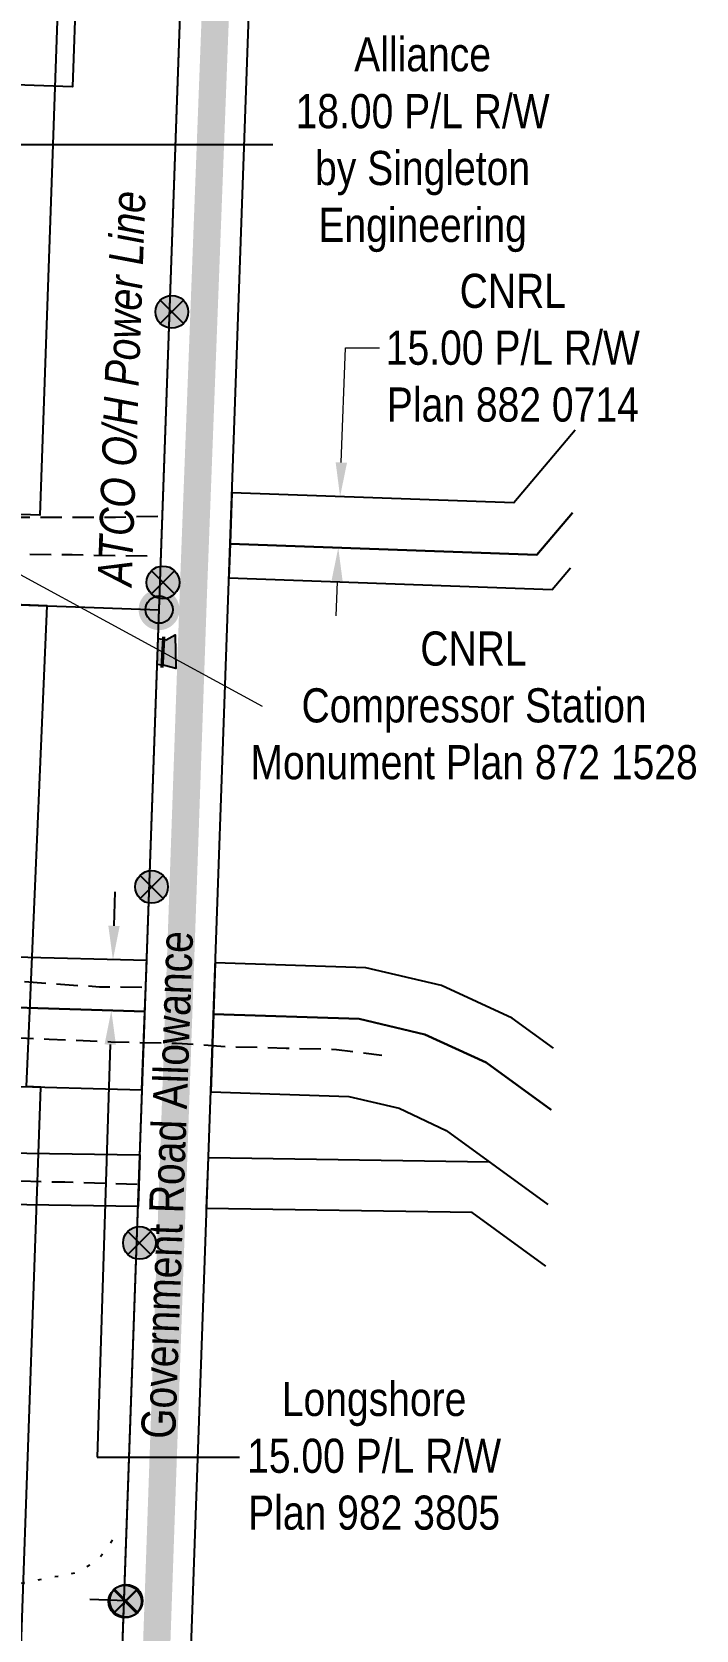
# Model space of a CAD drawing. Extents: x 338216 to 346362, y 6125251 to 6136161.
# Drawn here: x 343852.1 to 344046.8, y 6135457 to 6135925.6 of the extents above; entities that cross this region are included whole.
import ezdxf
from ezdxf.enums import TextEntityAlignment as Align

# ---------------------------------------------------------------- set-up
doc = ezdxf.new("R2010")
doc.units = 0
doc.header["$LTSCALE"] = 5
doc.header["$PDSIZE"] = 0.5
for name, pattern in [('foc-TOPO', [1, 0.2, -0.8]), ('POWERLINE5', [7.8, 2.4, -0.6, 0.6, -0.6, 0.6, -0.6, 2.4]), ('UG_PIPE', [1.875, 1.25, -0.625])]:
    doc.linetypes.add(name, pattern=pattern)
doc.layers.get('Defpoints').update_dxf_attribs({"color": 9})
for name, color, linetype, lineweight in [('AS-GENERAL', 48, 'Continuous', 18), ('C-RW-T', 13, 'Continuous', 9), ('C-WS-T', 13, 'Continuous', 9)]:
    doc.layers.add(name, color=color, linetype=linetype, lineweight=lineweight)
for name, color, linetype in [('AS-PIPE-UG', 44, 'UG_PIPE'), ('AS-POWER', 104, 'foc-POWER'), ('AS-POWER-EXISTING', 72, 'POWERLINE5'), ('AS-POWER-EXISTING-PP', 72, 'Continuous'), ('AS-ROADS', 254, 'Continuous'), ('AS-TELEPHONE', 224, 'foc-TEL'), ('C-RW', 13, 'Continuous'), ('F-RW', 190, 'Continuous'), ('F-WS-S', 190, 'Continuous'), ('L-MON', 1, 'Continuous'), ('L-ROAD-T', 7, 'Continuous'), ('L-SEC', 7, 'Continuous'), ('T-GENERAL', 48, 'foc-TOPO')]:
    doc.layers.add(name, color=color, linetype=linetype)
doc.styles.add('80CG', font='ARIALN.TTF', dxfattribs={"height": 10})
doc.styles.add('80L', font='ARIALN.TTF', dxfattribs={"height": 10})
doc.styles.add('foc-LtypeFont', font='ARIALN.TTF', dxfattribs={"height": 7.35})
doc.linetypes.add('foc-POWER', pattern='A,6,-1,["P",foc-LtypeFont,S=0.2,R=0,X=-0.625,Y=-0.75],-1.24,4', length=12.24)
doc.linetypes.add('foc-TEL', pattern='A,2,-1,["T",foc-LtypeFont,S=0.2,R=0,X=-0.425,Y=-0.75],-1.24,8', length=12.24)
doc.dimstyles.new('Compass 5 000', dxfattribs={"dimscale": 5, "dimtxt": 9, "dimasz": 2, "dimexe": 0.2, "dimexo": 0.0625, "dimgap": 0.5, "dimtad": 0, "dimtih": 1, "dimtoh": 1, "dimzin": 0, "dimdsep": 46, "dimtxsty": '80CG', "dimcen": 0.1, "dimse1": 1, "dimse2": 1, "dimclrd": 256, "dimclrt": 256, "dimaunit": 1, "dimadec": 4, "dimazin": 0, "dimtfac": 0.06, "dimtofl": 0, "dimtmove": 0, "dimatfit": 1, "dimfxl": 0.2, "dimtolj": 1, "dimtzin": 0, "dimlwd": -1, "dimarcsym": 0})

# ---------------------------------------------------------------- blocks, each defined once
blk = doc.blocks.new('POWERPOLE')
h = blk.add_hatch(color=255)
edge = h.paths.add_edge_path()
edge.add_arc((0, 0), 0.96, 0, 360)
at = {"linetype": 'Continuous'}
for p, q in [((0.679, -0.679), (-0.679, 0.679)), ((-0.679, -0.679), (0.679, 0.679))]:
    blk.add_line(p, q, dxfattribs=at)
blk.add_circle((0, 0), 0.96, dxfattribs=at)
blk = doc.blocks.new('*D190')
at = {"layer": 'C-RW-T', "transparency": 16777216}
for p, q in [((343942.8, 6135799.37), (343944, 6135832.97)), ((343944, 6135832.97), (343954, 6135832.97)), ((343941.55, 6135764.39), (343941.19, 6135754.4))]:
    blk.add_line(p, q, dxfattribs=at)
for points in [[(343941.14, 6135799.43), (343944.47, 6135799.31), (343942.44, 6135789.37)], [(343939.88, 6135764.45), (343943.22, 6135764.33), (343941.91, 6135774.39)]]:
    blk.add_solid(points, dxfattribs=at)
at = {"layer": 'Defpoints', "color": 0, "transparency": 16777216}
for p in [(343942.44, 6135789.37), (343950.59, 6135789.08), (343950.05, 6135774.1)]:
    blk.add_point(p, dxfattribs=at)
at = {"layer": 'C-RW-T', "transparency": 16777216, "insert": (343993.09, 6135832.97), "char_height": 10, "attachment_point": 5, "style": '80CG'}
blk.add_mtext('\\A1;CNRL\\P15.00 P/L R/W\\PPlan 882 0714', dxfattribs=at)
blk = doc.blocks.new('fdia')
at = {"color": 255, "const_width": 1}
blk.add_lwpolyline([(-0.5, 0, 1), (0.5, 0, 1)], format="xyb", close=True, dxfattribs=at)
blk = doc.blocks.new('Fdiaa')
blk.add_blockref('fdia', (0, 0))
blk = doc.blocks.new('fdib')
at = {"color": 1, "const_width": 1.6}
blk.add_lwpolyline([(-0.4, 0, 1), (0.4, 0, 1)], format="xyb", close=True, dxfattribs=at)
at = {"color": 1}
blk.add_circle((0, 0), 0.8, dxfattribs=at)
blk = doc.blocks.new('Fdibb')
blk.add_blockref('fdib', (0, 0))
blk = doc.blocks.new('fdicc')
for name in ['Fdibb', 'Fdiaa']:
    blk.add_blockref(name, (0, 0))
blk = doc.blocks.new('FDI')
blk.add_blockref('fdicc', (0, 0))

msp = doc.modelspace()

# ---------------------------------------------------------------- hatches: boundary and pattern name
at = {"layer": 'AS-ROADS'}
h = msp.add_hatch(color=256, dxfattribs=at)
h.dxf.hatch_style = 1
h.paths.add_polyline_path([(343889.087, 6135747.804), (343891.425, 6135747.373), (343894.049, 6135748.862), (343894.257, 6135739.019), (343890.942, 6135739.889), (343888.844, 6135740.099)])

# ---------------------------------------------------------------- linework, layer by layer
at = {"layer": 'AS-GENERAL', "const_width": 1, "flags": 128}
msp.add_lwpolyline([(343890.223, 6135739.202), (343890.749, 6135748.292)], dxfattribs=at)
at = {"layer": 'AS-PIPE-UG', "flags": 128}
for points in [[(343691.233, 6135892.114), (343690.445, 6135876.337), (343689.333, 6135849.06), (343689.058, 6135826.875), (343688.032, 6135804.828), (343686.907, 6135787.918), (343686.55, 6135774.094), (343686.25, 6135762.357), (343689.149, 6135748.126), (343691.837, 6135739.209), (343695.357, 6135731.849), (343698.364, 6135726.15), (343705.812, 6135716.978), (343714.451, 6135708.931), (343722.492, 6135703.203), (343737.254, 6135693.03), (343753.015, 6135682.041), (343769.057, 6135670.423), (343781.5, 6135661.592), (343795.065, 6135652.113), (343802.146, 6135646.821), (343813.938, 6135640.187), (343827.65, 6135634.499), (343841.009, 6135630.938), (343857.162, 6135630.341), (343875.177, 6135629.552), (343894.521, 6135629.112), (343908.787, 6135628.167), (343926.66, 6135627.702), (343941.386, 6135627.299), (343954.639, 6135625.568)], [(343888.982, 6135783.562), (343876.621, 6135783.255), (343865.301, 6135783.203), (343845.872, 6135783.279), (343822.59, 6135782.932), (343795.277, 6135783.411), (343788.411, 6135784.645), (343783.152, 6135787.442), (343780.286, 6135790.389), (343777.44, 6135794.879), (343776.565, 6135802.126), (343776.786, 6135811.381), (343777.895, 6135818.364), (343778.682, 6135819.523)], [(343794.029, 6135805.007), (343793.177, 6135792.988), (343793.261, 6135788.201), (343793.736, 6135784.565), (343795.972, 6135778.918), (343800.032, 6135775.041), (343804.637, 6135772.757), (343811.223, 6135771.31), (343824.588, 6135771.017), (343846.924, 6135772.563), (343863.9, 6135772.356), (343888.514, 6135771.943)], [(343884.279, 6135645.453), (343871.866, 6135645.588), (343860.511, 6135646.29), (343846.217, 6135647.39), (343841.075, 6135648.846), (343830.979, 6135651.555), (343825.774, 6135654.628), (343816.024, 6135659.75)], [(343882.955, 6135587.634), (343861.71, 6135588.322), (343825.136, 6135589.196), (343785.802, 6135590.24)]]:
    msp.add_lwpolyline(points, dxfattribs=at)
at = {"layer": 'AS-POWER', "flags": 128}
msp.add_lwpolyline([(343867.582, 6135140.201), (343895.81, 6135938.874)], dxfattribs=at)
at = {"layer": 'AS-ROADS', "const_width": 8, "flags": 128}
for points in [[(343899.525, 6135763.998), (343906.703, 6135952.585)], [(343899.525, 6135763.998), (343874.258, 6135039.915)]]:
    msp.add_lwpolyline(points, dxfattribs=at)
at = {"layer": 'AS-ROADS', "flags": 128}
msp.add_lwpolyline([(343889.087, 6135747.804), (343891.425, 6135747.373), (343894.049, 6135748.862), (343894.257, 6135739.019), (343890.942, 6135739.889), (343888.844, 6135740.099), (343889.087, 6135747.804)], close=True, dxfattribs=at)
at = {"layer": 'AS-TELEPHONE', "flags": 128}
msp.add_lwpolyline([(343867.582, 6135140.201), (343895.81, 6135938.874)], dxfattribs=at)
at = {"layer": 'C-RW'}
msp.add_lwpolyline([(343895.81, 6135938.874), (343713.766, 6135945.55), (343706.573, 6135762.747), (343889.369, 6135756.222)], close=True, dxfattribs=at)
at = {"layer": 'C-RW', "flags": 128}
msp.add_lwpolyline([(343834.89, 6135941.062), (343859.868, 6135940.16), (343854.405, 6135783.915), (343829.425, 6135784.788)], close=True, dxfattribs=at)
for points in [[(344011.41, 6135808.826), (343993.389, 6135787.55), (343910.72, 6135790.508), (343910.189, 6135775.518), (344000.133, 6135772.309), (344010.553, 6135784.611)], [(344010.553, 6135784.611), (344000.133, 6135772.309), (343910.189, 6135775.518), (343909.836, 6135765.531), (344004.629, 6135762.15), (344009.982, 6135768.472)], [(342613.261, 6135185.528), (343184.985, 6135164.861), (343837.914, 6135141.258), (343854.74, 6135616.251), (343850.474, 6135616.375), (343851.528, 6135640.813), (343856.522, 6135757.395), (343841.533, 6135757.907), (343836.545, 6135641.455), (343835.515, 6135618.051), (343824.851, 6135620.572), (343808.985, 6135172.374), (343794.015, 6135172.858), (343186.069, 6135194.835), (342586.115, 6135216.523), (342583.234, 6135186.623)]]:
    msp.add_lwpolyline(points, dxfattribs=at)
at = {"layer": 'F-RW'}
for p, q in [((343922.674, 6135892.551), (343776.385, 6135892.551)), ((343876.154, 6135663.536), (343876.469, 6135673.529)), ((343875.056, 6135628.696), (343871.242, 6135507.763)), ((343871.242, 6135507.763), (343912.925, 6135507.763))]:
    msp.add_line(p, q, dxfattribs=at)
at = {"layer": 'F-RW', "flags": 128}
for points in [[(343038.055, 6135969.871), (343053.06, 6135969.335), (343042.273, 6135608.771), (343883.704, 6135596.34), (343883.189, 6135581.222), (343026.828, 6135594.008), (343038.072, 6135969.87)], [(344004.998, 6135627.627), (343992.903, 6135636.448), (343972.189, 6135646.014), (343949.992, 6135651.246), (343905.842, 6135652.675), (343905.311, 6135637.661), (343948.013, 6135636.287), (343967.284, 6135631.71), (343985.277, 6135623.443), (344004.357, 6135609.527)], [(344004.357, 6135609.527), (343985.277, 6135623.443), (343967.284, 6135631.71), (343948.013, 6135636.287), (343905.311, 6135637.661), (343904.503, 6135614.842), (343945.037, 6135613.526), (343959.79, 6135610.033), (343973.578, 6135603.519), (344003.375, 6135581.786)], [(344002.735, 6135563.691), (343981.129, 6135579.449), (343903.293, 6135580.637), (343903.824, 6135595.627), (343986.119, 6135594.372), (344003.375, 6135581.786)]]:
    msp.add_lwpolyline(points, dxfattribs=at)
for points in [[(343713.285, 6135932.782), (343846.665, 6135928.107), (343847.121, 6135940.747), (343865.105, 6135940.099), (343864.003, 6135909.492), (343712.607, 6135914.799)], [(343885.168, 6135638.38), (343844.478, 6135639.663), (343828.597, 6135643.322), (343813.768, 6135649.945), (343716.541, 6135718.875), (343706.283, 6135730.84), (343699.427, 6135744.984), (343695.951, 6135760.353), (343700.524, 6135885.969), (343677.543, 6135886.778), (343672.825, 6135758.242), (343677.533, 6135737.434), (343687.079, 6135718.052), (343700.903, 6135701.637), (343802.998, 6135629.598), (343821.298, 6135621.412), (343841.498, 6135616.636), (343884.302, 6135615.392)], [(343885.742, 6135653.389), (343847.022, 6135654.375), (343834.034, 6135657.37), (343821.87, 6135662.806), (343792.935, 6135683.47), (343796.177, 6135759.549), (343781.185, 6135760.084), (343777.417, 6135675.77), (343813.768, 6135649.945), (343828.597, 6135643.322), (343844.478, 6135639.663), (343885.168, 6135638.38)]]:
    msp.add_lwpolyline(points, close=True, dxfattribs=at)
at = {"layer": 'F-RW'}
for points in [[(343874.489, 6135663.589), (343877.82, 6135663.484), (343875.839, 6135653.543)], [(343873.39, 6135628.748), (343876.721, 6135628.643), (343875.371, 6135638.689)]]:
    msp.add_solid(points, dxfattribs=at)
at = {"layer": 'F-WS-S', "flags": 128}
msp.add_lwpolyline([(343879.717, 6135465.629), (343869.093, 6135466.004)], dxfattribs=at)
at = {"layer": 'L-SEC'}
for p, q in [((343867.582, 6135140.201), (343895.988, 6135943.901)), ((343887.682, 6135139.49), (343916.126, 6135943.296))]:
    msp.add_line(p, q, dxfattribs=at)
at = {"layer": 'T-GENERAL', "flags": 128}
msp.add_lwpolyline([(343791.489, 6135509.956), (343806.633, 6135512.333), (343807.759, 6135481.054), (343810.555, 6135466.707), (343832.175, 6135467.635), (343865.58, 6135473.987), (343871.639, 6135477.875), (343875.788, 6135483.603), (343876.764, 6135487.274)], dxfattribs=at)

# ---------------------------------------------------------------- block references
at = {"layer": 'AS-POWER-EXISTING'}
for p, xscale, yscale, zscale in [((343893.116, 6135843.547), 4.999999999999956, 4.999999999999956, 4.999999999999956), ((343890.515, 6135764.216), 4.999999999999956, 4.999999999999956, 4.999999999999956), ((343887.172, 6135674.921), 4.999999999999956, 4.999999999999956, 4.999999999999956), ((343879.373, 6135465.407), 4.998954199999918, 4.998954199999918, 4.998954199999918), ((343879.717, 6135465.629), 4.999999999999956, 4.999999999999956, 4.999999999999956)]:
    msp.add_blockref('POWERPOLE', p, dxfattribs=dict(at, xscale=xscale, yscale=yscale, zscale=zscale))
at = {"layer": 'AS-POWER-EXISTING-PP', "xscale": 4.998954199999917, "yscale": 4.998954199999917, "zscale": 4.998954199999917}
msp.add_blockref('POWERPOLE', (343883.591, 6135570.544), dxfattribs=at)
at = {"layer": 'L-MON', "xscale": 4.999999999999956, "yscale": 4.999999999999956, "zscale": 4.999999999999956}
msp.add_blockref('FDI', (343889.369, 6135756.222), dxfattribs=at)

# ---------------------------------------------------------------- texts
at = {"layer": 'AS-POWER', "insert": (343871.315, 6135763.397), "char_height": 9.99791, "attachment_point": 1, "rotation": 87.97332, "style": '80L'}
msp.add_mtext_dynamic_manual_height_columns('{\\fArial Narrow|b0|i1|c0|p34;ATCO O/H Power Line}', width=115.67981, gutter_width=50, heights=[0], dxfattribs=at)
at = {"layer": 'C-WS-T', "insert": (343915.666, 6135749.832), "char_height": 9.99574, "attachment_point": 1, "style": '80L'}
msp.add_mtext_dynamic_manual_height_columns('\\pi50.302;CNRL\\P\\pi15.474;Compressor Station\\P\\pi0.50399;Monument Plan 872 1528', width=130.78895, gutter_width=50, heights=[0], dxfattribs=at)
at = {"layer": 'F-RW', "insert": (343952.416, 6135508.07), "char_height": 9.99791, "attachment_point": 5, "style": '80CG'}
msp.add_mtext('\\A1;Longshore\\P15.00 P/L R/W\\PPlan 982 3805', dxfattribs=at)
at = {"layer": 'L-ROAD-T', "style": '80L'}
msp.add_text('Government Road Allowance', height=9.99791, rotation=87.97332, dxfattribs=at).set_placement((343891.707, 6135587.567), align=Align.MIDDLE_CENTER)

# ---------------------------------------------------------------- leaders
at = {"layer": 'C-WS-T'}
msp.add_leader([(343835.598, 6135773.567), (343919.578, 6135727.952)], dimstyle='Compass 5 000', override={"dimasz": 1, "dimldrblk": 'DotBlank'}, dxfattribs=at)

# ---------------------------------------------------------------- next in the draw order: texts
at = {"layer": 'F-RW', "insert": (343966.631, 6135892.551), "char_height": 10, "attachment_point": 5, "style": '80CG', "bg_fill": 3, "box_fill_scale": 1.1, "bg_fill_color": 256, "bg_fill_true_color": 13158600, "bg_fill_transparency": 0}
msp.add_mtext('\\A1;Alliance\\P18.00 P/L R/W\\Pby Singleton \\PEngineering', dxfattribs=at)

# ---------------------------------------------------------------- next in the draw order: dimensions: what is measured, and where the dimension line sits
at = {"layer": 'C-RW-T'}
dim = msp.add_linear_dim(base=(343942.443, 6135789.373), p1=(343950.049, 6135774.096), p2=(343950.585, 6135789.081), angle=87.95103, text='CNRL\\P15.00 P/L R/W\\PPlan 882 0714', dimstyle='Compass 5 000', dxfattribs=at)
dim.commit()
dim.dimension.update_dxf_attribs({"geometry": '*D190', "text_midpoint": (343993.089, 6135832.969), "dimtype": 161})

doc.saveas('drawing.dxf')
